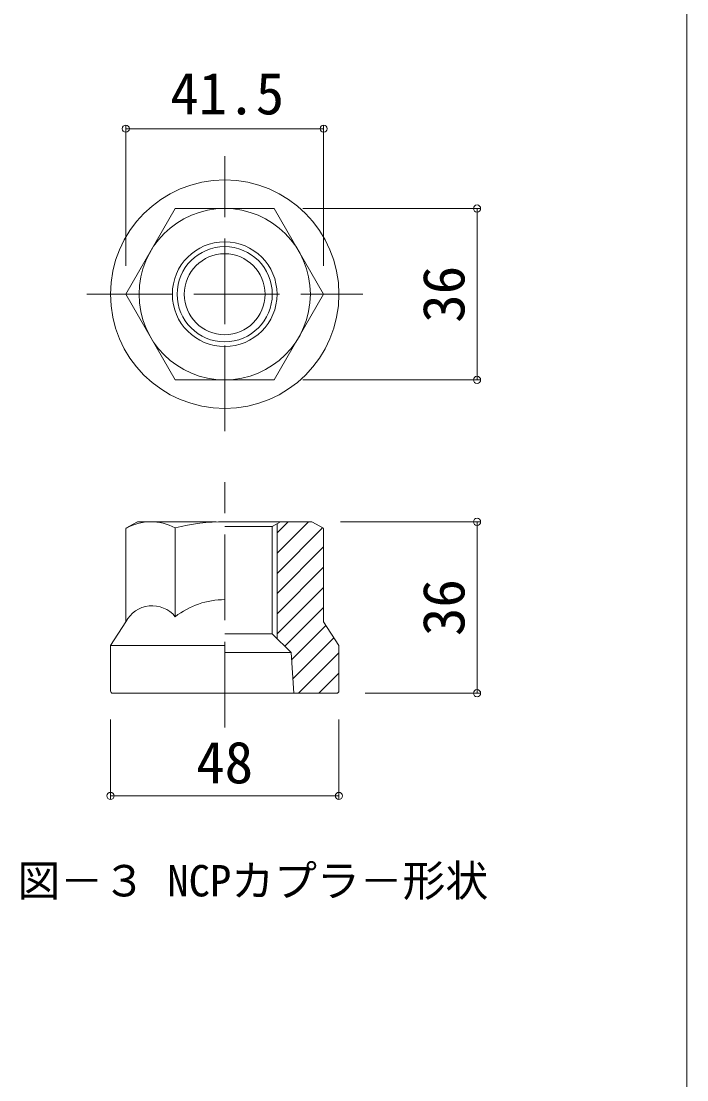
# Model space of a CAD drawing. Units: millimetres on the paper, with parts at other scales. Extents: x -269 to 150, y -163 to 142.
# Drawn here: x -111 to -64.4, y -3.6 to 70.6 of the extents above; entities that cross this region are included whole.
import ezdxf
from ezdxf.enums import TextEntityAlignment as Align

# ---------------------------------------------------------------- set-up
doc = ezdxf.new("R2010")
doc.units = ezdxf.units.MM
doc.linetypes.add('DASHED', pattern=[7.5, 6, -1.5])
doc.layers.add('0-0_シート1', color=7, linetype='Continuous', lineweight=13)
doc.styles.add('ＭＳ ゴシック', font='')
doc.styles.get('ＭＳ ゴシック').set_extended_font_data('MS Gothic')

msp = doc.modelspace()

# ---------------------------------------------------------------- linework, layer by layer
at = {"layer": '0-0_シート1'}
for p, q in [((-64.375, 118.543), (-64.375, -136.874)), ((-103.67, 53.459), (-103.67, 63.253)), ((-103.67, 63.053), (-89.813, 63.053)), ((-89.813, 53.459), (-89.813, 63.253)), ((-91.277, 57.459), (-78.868, 57.459)), ((-79.068, 57.459), (-79.068, 45.459)), ((-91.277, 45.459), (-78.868, 45.459)), ((-103.67, 35.063), (-103.67, 28.518)), ((-103.67, 34.94), (-103.67, 28.518)), ((-100.206, 35.098), (-100.206, 28.877)), ((-100.206, 35.063), (-100.206, 28.877)), ((-96.742, 35.518), (-90.639, 35.518)), ((-93.408, 35.185), (-96.742, 35.185)), ((-93.408, 35.185), (-92.831, 35.518)), ((-93.408, 35.185), (-93.408, 27.687)), ((-90.884, 35.518), (-93.075, 33.327)), ((-92.298, 35.518), (-93.075, 34.741)), ((-93.075, 35.377), (-93.075, 27.354)), ((-89.885, 35.103), (-93.075, 31.912)), ((-89.818, 35.066), (-90.639, 35.518)), ((-88.639, 35.518), (-78.868, 35.518)), ((-79.068, 35.518), (-79.068, 23.518)), ((-89.813, 33.76), (-93.075, 30.498)), ((-89.813, 32.346), (-93.075, 29.084)), ((-89.813, 30.931), (-93.075, 27.67)), ((-89.813, 29.517), (-92.526, 26.805)), ((-104.742, 26.851), (-103.67, 28.518)), ((-89.651, 28.265), (-92.053, 25.864)), ((-93.408, 27.687), (-96.742, 27.687)), ((-92.083, 26.362), (-93.408, 27.687)), ((-104.742, 26.851), (-104.742, 23.685)), ((-104.742, 26.851), (-96.746, 26.851)), ((-89.097, 27.405), (-91.972, 24.53)), ((-88.742, 23.685), (-88.742, 26.851)), ((-92.083, 26.362), (-96.742, 26.362)), ((-92.083, 26.362), (-91.91, 23.518)), ((-88.742, 26.346), (-91.57, 23.518)), ((-88.742, 24.932), (-90.156, 23.518)), ((-104.575, 23.518), (-88.908, 23.518)), ((-86.908, 23.518), (-78.868, 23.518)), ((-104.742, 21.685), (-104.742, 16.125)), ((-88.742, 21.685), (-88.742, 16.125)), ((-104.742, 16.325), (-88.742, 16.325))]:
    msp.add_line(p, q, dxfattribs=at)
at = {"layer": '0-0_シート1', "linetype": 'DASHED'}
for p, q in [((-96.742, 41.863), (-96.742, 61.125)), ((-106.408, 51.459), (-87.075, 51.459)), ((-96.742, 21.125), (-96.742, 38.291))]:
    msp.add_line(p, q, dxfattribs=at)
at = {"layer": '0-0_シート1'}
msp.add_lwpolyline([(-93.277, 45.459), (-89.813, 51.459), (-93.277, 57.459), (-100.206, 57.459), (-103.67, 51.459), (-100.206, 45.459)], close=True, dxfattribs=at)
for points in [[(-103.665, 35.066), (-102.844, 35.518), (-97.336, 35.518)], [(-89.813, 35.063), (-89.813, 28.518), (-88.742, 26.851)]]:
    msp.add_lwpolyline(points, dxfattribs=at)
for radius in [8, 6, 3.667, 3.333, 2.833]:
    msp.add_circle((-96.742, 51.459), radius, dxfattribs=at)
for centre, radius, start, end in [((-103.67, 63.053), 0.25, 0, 180), ((-103.67, 63.053), 0.25, 180, 0), ((-89.813, 63.053), 0.25, 0, 180), ((-89.813, 63.053), 0.25, 180, 0), ((-79.068, 57.459), 0.25, 90, 270), ((-79.068, 57.459), 0.25, 270, 90), ((-79.068, 45.459), 0.25, 90, 270), ((-79.068, 45.459), 0.25, 270, 90), ((-79.068, 35.518), 0.25, 90, 270), ((-79.068, 35.518), 0.25, 270, 90), ((-101.905, 31.868), 3.65, 62.24698, 118.90921), ((-96.81, 21.576), 13.943, 89.72, 104.09731), ((-96.742, 24.449), 5.622, 90, 128.03926), ((-101.818, 27.546), 2.091, 39.52316, 152.31403), ((-79.068, 23.518), 0.25, 90, 270), ((-79.068, 23.518), 0.25, 270, 90), ((-104.575, 23.685), 0.167, 180, 270), ((-88.908, 23.685), 0.167, 270, 0), ((-104.742, 16.325), 0.25, 0, 180), ((-104.742, 16.325), 0.25, 180, 0), ((-88.742, 16.325), 0.25, 0, 180), ((-88.742, 16.325), 0.25, 180, 0)]:
    msp.add_arc(centre, radius, start, end, dxfattribs=at)

# ---------------------------------------------------------------- texts
at = {"layer": '0-0_シート1', "style": 'ＭＳ ゴシック'}
for s, height, p in [('41.5', 2.933, (-100.556, 63.174)), ('48', 2.933, (-98.742, 16.325)), ('図－３ NCPカプラ－形状', 2.199, (-111.261, 8.626))]:
    msp.add_text(s, height=height, dxfattribs=at).set_placement(p, align=Align.BOTTOM_LEFT)
for p in [(-79.068, 49.459), (-79.068, 27.518)]:
    msp.add_text('36', height=2.933, rotation=90, dxfattribs=at).set_placement(p, align=Align.BOTTOM_LEFT)

doc.saveas('drawing.dxf')
